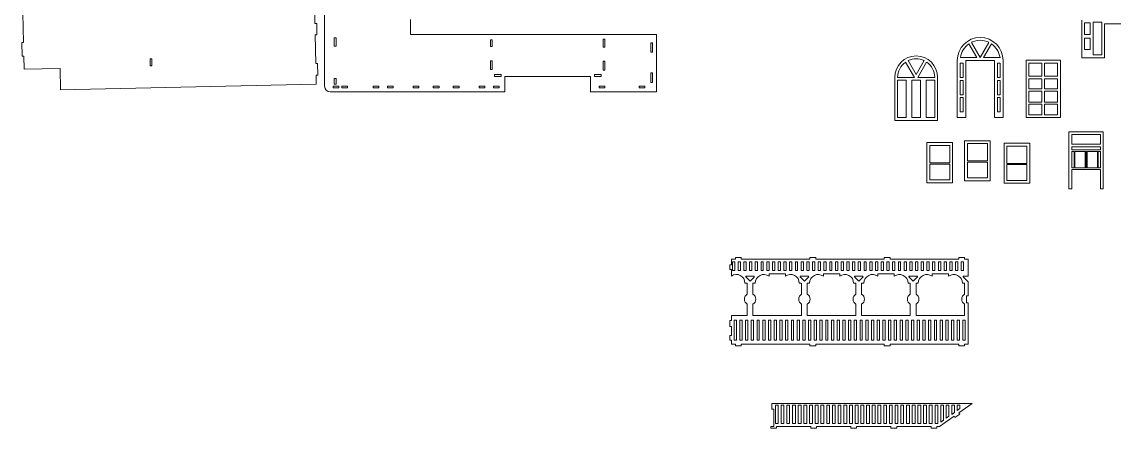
# Model space of a CAD drawing. Header units: millimetres. Extents: x -1822 to 2308, y -1461 to 1756.
# Drawn here: x -1820 to 89, y -1353 to -644 of the extents above; entities that cross this region are included whole.
import ezdxf

# ---------------------------------------------------------------- set-up
doc = ezdxf.new("R2010")
doc.units = ezdxf.units.MM

msp = doc.modelspace()

# ---------------------------------------------------------------- linework, layer by layer
at = {"color": 7, "linetype": 'Continuous', "lineweight": 15}
for p, q in [((-1291, -755.9), (-1291, -349.9)), ((-1307.8, -646.6), (-1310.3, -526.6)), ((-1818.9, -599.5), (-1817.2, -679.5)), ((-1307.8, -646.6), (-1304.8, -646.5)), ((-1304.8, -646.5), (-1304.4, -666.5)), ((-1141, -665.9), (-1141, -639.5)), ((32.5, -640.7), (32.5, -706.6)), ((47.5, -645.7), (37.5, -645.7)), ((37.5, -645.7), (37.5, -665.7)), ((47.5, -665.7), (47.5, -645.7)), ((52.5, -644.5), (67.5, -644.5)), ((52.5, -701.2), (52.5, -644.5)), ((67.5, -644.5), (67.5, -701.2)), ((72.5, -646.9), (112.5, -646.9)), ((72.5, -706.6), (72.5, -646.9)), ((-1304.4, -666.5), (-1307.4, -666.6)), ((-1306.3, -716.6), (-1307.4, -666.6)), ((-711, -665.9), (-1141, -665.9)), ((-711, -765.9), (-711, -665.9)), ((37.5, -665.7), (47.5, -665.7)), ((-1819.7, -703.9), (-1820.2, -679.5)), ((-1820.2, -679.5), (-1817.2, -679.5)), ((-1271, -671.6), (-1274, -671.6)), ((-1274, -671.6), (-1274, -686.4)), ((-1274, -686.4), (-1271, -686.4)), ((-1271, -686.4), (-1271, -671.6)), ((-998, -675.3), (-1001, -675.3)), ((-1001, -675.3), (-1001, -686.7)), ((-1001, -686.7), (-998, -686.7)), ((-998, -686.7), (-998, -675.3)), ((-804, -674.2), (-804, -688.1)), ((-801, -674.2), (-804, -674.2)), ((-801, -688.1), (-801, -674.2)), ((-718, -680.2), (-721, -680.6)), ((-721, -680.6), (-721, -696.7)), ((-718, -696.7), (-718, -680.2)), ((-150.7, -705.9), (-164.6, -682)), ((-160.2, -679.5), (-145, -705.9)), ((-145, -705.9), (-129.7, -679.5)), ((-125.3, -682), (-139.2, -705.9)), ((37.5, -671.9), (37.5, -691.9)), ((47.5, -671.9), (37.5, -671.9)), ((47.5, -691.9), (47.5, -671.9)), ((-1816.7, -703.8), (-1819.7, -703.9)), ((-1816.7, -703.8), (-1816.2, -726.5)), ((-804, -688.1), (-801, -688.1)), ((-721, -696.7), (-718, -696.7)), ((-179.6, -705.9), (-150.7, -705.9)), ((-139.2, -705.9), (-110.3, -705.9)), ((37.5, -691.9), (47.5, -691.9)), ((67.5, -701.2), (52.5, -701.2)), ((-1816.2, -726.5), (-1753.2, -725.2)), ((-1753.2, -725.2), (-1752.4, -762.1)), ((-1592.9, -708.2), (-1595.9, -708.3)), ((-1595.7, -720.3), (-1595.9, -708.3)), ((-1592.7, -720.2), (-1595.7, -720.3)), ((-1592.7, -720.2), (-1592.9, -708.2)), ((-1306.3, -716.6), (-1303.3, -716.5)), ((-1303.3, -716.5), (-1302.9, -736.5)), ((-998, -711.7), (-1001, -711.7)), ((-1001, -711.7), (-1001, -726.9)), ((-998, -726.9), (-998, -711.7)), ((-804, -712.3), (-804, -728.2)), ((-801, -712.3), (-804, -712.3)), ((-801, -728.2), (-801, -712.3)), ((-259.8, -740.7), (-275.3, -713.9)), ((-271, -711.4), (-256.9, -735.7)), ((-256.9, -735.7), (-242.9, -711.4)), ((-238.6, -713.9), (-254, -740.7)), ((-185, -710.9), (-185, -810.9)), ((-175, -715.9), (-180, -715.9)), ((-180, -715.9), (-180, -740.9)), ((-175, -740.9), (-175, -715.9)), ((-170, -710.9), (-120, -710.9)), ((-170, -810.9), (-170, -710.9)), ((-120, -710.9), (-120, -810.9)), ((-110, -715.9), (-115, -715.9)), ((-115, -715.9), (-115, -740.9)), ((-110, -740.9), (-110, -715.9)), ((-105, -810.9), (-105, -710.9)), ((-4.9, -710.8), (-64.9, -710.8)), ((-64.9, -710.8), (-64.9, -810.8)), ((-37.4, -715.8), (-59.9, -715.8)), ((-59.9, -715.8), (-59.9, -738.3)), ((-37.4, -738.3), (-37.4, -715.8)), ((-9.9, -715.8), (-32.4, -715.8)), ((-32.4, -715.8), (-32.4, -738.3)), ((-9.9, -738.3), (-9.9, -715.8)), ((-4.9, -810.8), (-4.9, -710.8)), ((32.5, -706.6), (72.5, -706.6)), ((-1302.9, -736.5), (-1305.9, -736.6)), ((-1305.5, -752.6), (-1305.9, -736.6)), ((-1271, -742.4), (-1274, -742.4)), ((-1274, -742.4), (-1274, -752.4)), ((-1271, -752.4), (-1271, -742.4)), ((-1001, -726.9), (-998, -726.9)), ((-982.6, -735.9), (-994.2, -735.9)), ((-994.2, -735.9), (-994.2, -738.9)), ((-994.2, -738.9), (-982.6, -738.9)), ((-982.6, -738.9), (-982.6, -735.9)), ((-826, -738.9), (-976, -738.9)), ((-976, -738.9), (-976, -765.9)), ((-826, -765.9), (-826, -738.9)), ((-819.3, -735.9), (-819.3, -738.9)), ((-807.7, -735.9), (-819.3, -735.9)), ((-819.3, -738.9), (-807.7, -738.9)), ((-807.7, -738.9), (-807.7, -735.9)), ((-804, -728.2), (-801, -728.2)), ((-718, -732.7), (-721, -732.7)), ((-721, -732.7), (-721, -749.3)), ((-718, -749.3), (-718, -732.7)), ((-294.4, -740.7), (-294.4, -815.7)), ((-289.4, -740.7), (-259.8, -740.7)), ((-254, -740.7), (-224.4, -740.7)), ((-219.4, -815.7), (-219.4, -740.7)), ((-180, -740.9), (-175, -740.9)), ((-115, -740.9), (-110, -740.9)), ((-59.9, -738.3), (-37.4, -738.3)), ((-59.9, -743.3), (-59.9, -760.6)), ((-37.4, -743.3), (-59.9, -743.3)), ((-37.4, -743.3), (-37.4, -760.6)), ((-32.4, -738.3), (-9.9, -738.3)), ((-9.9, -743.3), (-32.4, -743.3)), ((-32.4, -760.6), (-32.4, -743.3)), ((-9.9, -760.6), (-9.9, -743.3)), ((-1305.5, -752.6), (-1752.4, -762.1)), ((-1276, -755.9), (-1266, -755.9)), ((-1276, -758.9), (-1276, -755.9)), ((-1266, -758.9), (-1276, -758.9)), ((-1274, -752.4), (-1271, -752.4)), ((-1266, -755.9), (-1266, -758.9)), ((-1251, -755.9), (-1261, -755.9)), ((-1261, -755.9), (-1261, -758.9)), ((-1261, -758.9), (-1251, -758.9)), ((-1251, -758.9), (-1251, -755.9)), ((-1206, -755.9), (-1196, -755.9)), ((-1206, -758.9), (-1206, -755.9)), ((-1196, -758.9), (-1206, -758.9)), ((-1196, -755.9), (-1196, -758.9)), ((-1171, -755.9), (-1181, -755.9)), ((-1181, -755.9), (-1181, -758.9)), ((-1181, -758.9), (-1171, -758.9)), ((-1171, -758.9), (-1171, -755.9)), ((-1136, -755.9), (-1126, -755.9)), ((-1136, -758.9), (-1136, -755.9)), ((-1126, -758.9), (-1136, -758.9)), ((-1126, -755.9), (-1126, -758.9)), ((-1091, -755.9), (-1101, -755.9)), ((-1101, -755.9), (-1101, -758.9)), ((-1101, -758.9), (-1091, -758.9)), ((-1091, -758.9), (-1091, -755.9)), ((-1066, -755.9), (-1056, -755.9)), ((-1066, -758.9), (-1066, -755.9)), ((-1056, -758.9), (-1066, -758.9)), ((-1056, -755.9), (-1056, -758.9)), ((-1011, -755.9), (-1021, -755.9)), ((-1021, -755.9), (-1021, -758.9)), ((-1021, -758.9), (-1011, -758.9)), ((-1011, -758.9), (-1011, -755.9)), ((-996, -758.9), (-996, -755.9)), ((-996, -755.9), (-986, -755.9)), ((-986, -758.9), (-996, -758.9)), ((-986, -755.9), (-986, -758.9)), ((-801, -755.9), (-811, -755.9)), ((-811, -755.9), (-811, -758.9)), ((-811, -758.9), (-801, -758.9)), ((-801, -758.9), (-801, -755.9)), ((-731, -755.9), (-741, -755.9)), ((-741, -755.9), (-741, -758.9)), ((-741, -758.9), (-731, -758.9)), ((-731, -758.9), (-731, -755.9)), ((-721, -749.3), (-718, -749.3)), ((-274.4, -745.7), (-289.4, -745.7)), ((-289.4, -745.7), (-289.4, -810.7)), ((-274.4, -810.7), (-274.4, -745.7)), ((-249.4, -745.7), (-264.4, -745.7)), ((-264.4, -745.7), (-264.4, -810.7)), ((-249.4, -810.7), (-249.4, -745.7)), ((-224.4, -745.7), (-239.4, -745.7)), ((-239.4, -745.7), (-239.4, -810.7)), ((-224.4, -810.7), (-224.4, -745.7)), ((-175, -745.9), (-180, -745.9)), ((-180, -745.9), (-180, -770.9)), ((-175, -770.9), (-175, -745.9)), ((-110, -745.9), (-115, -745.9)), ((-115, -745.9), (-115, -770.9)), ((-110, -770.9), (-110, -745.9)), ((-37.4, -760.6), (-59.9, -760.6)), ((-9.9, -760.6), (-32.4, -760.6)), ((-976, -765.9), (-1281, -765.9)), ((-711, -765.9), (-826, -765.9)), ((-180, -770.9), (-175, -770.9)), ((-175, -775.9), (-180, -775.9)), ((-180, -775.9), (-180, -800.9)), ((-175, -800.9), (-175, -775.9)), ((-115, -770.9), (-110, -770.9)), ((-110, -775.9), (-115, -775.9)), ((-115, -775.9), (-115, -800.9)), ((-110, -800.9), (-110, -775.9)), ((-59.9, -764.8), (-37.4, -764.8)), ((-59.9, -764.8), (-59.9, -783.8)), ((-37.4, -764.8), (-37.4, -783.8)), ((-32.4, -764.8), (-9.9, -764.8)), ((-32.4, -783.8), (-32.4, -764.8)), ((-9.9, -783.8), (-9.9, -764.8)), ((-180, -800.9), (-175, -800.9)), ((-115, -800.9), (-110, -800.9)), ((-37.4, -783.8), (-59.9, -783.8)), ((-59.9, -787.7), (-37.4, -787.7)), ((-59.9, -787.7), (-59.9, -805.8)), ((-37.4, -787.7), (-37.4, -805.8)), ((-9.9, -783.8), (-32.4, -783.8)), ((-32.4, -787.7), (-9.9, -787.7)), ((-32.4, -805.8), (-32.4, -787.7)), ((-9.9, -805.8), (-9.9, -787.7)), ((-294.4, -815.7), (-219.4, -815.7)), ((-289.4, -810.7), (-274.4, -810.7)), ((-264.4, -810.7), (-249.4, -810.7)), ((-239.4, -810.7), (-224.4, -810.7)), ((-185, -810.9), (-170, -810.9)), ((-120, -810.9), (-105, -810.9)), ((-64.9, -810.8), (-4.9, -810.8)), ((-59.9, -805.8), (-37.4, -805.8)), ((-32.4, -805.8), (-9.9, -805.8)), ((70.1, -835.5), (10.1, -835.5)), ((10.1, -835.5), (10.1, -935.5)), ((70.1, -935.5), (70.1, -835.5)), ((-238.3, -854.5), (-238.3, -924.5)), ((-193.3, -854.5), (-238.3, -854.5)), ((-193.3, -924.5), (-193.3, -854.5)), ((-172.4, -851.2), (-172.4, -921.2)), ((-127.4, -851.2), (-172.4, -851.2)), ((-132.4, -856.2), (-167.4, -856.2)), ((-167.4, -856.2), (-167.4, -886.5)), ((-132.4, -886.5), (-132.4, -856.2)), ((-127.4, -921.2), (-127.4, -851.2)), ((-103.3, -855.6), (-103.3, -925.6)), ((-58.3, -855.6), (-103.3, -855.6)), ((-58.3, -925.6), (-58.3, -855.6)), ((65.1, -840.5), (15.1, -840.5)), ((15.1, -840.5), (15.1, -857.2)), ((15.1, -857.2), (65.1, -857.2)), ((65.1, -857.2), (65.1, -840.5)), ((-198.3, -859.5), (-233.3, -859.5)), ((-233.3, -859.5), (-233.3, -889.9)), ((-198.3, -889.9), (-198.3, -859.5)), ((-63.3, -860.6), (-98.3, -860.6)), ((-98.3, -860.6), (-98.3, -891)), ((-63.3, -891), (-63.3, -860.6)), ((15.1, -862.2), (65.1, -862.2)), ((15.1, -867.3), (15.1, -862.2)), ((65.1, -867.3), (15.1, -867.3)), ((15.1, -869.8), (19.1, -869.8)), ((15.1, -898.7), (15.1, -869.8)), ((19.1, -869.8), (19.1, -898.7)), ((38.2, -869.8), (20.2, -869.8)), ((20.2, -869.8), (20.2, -898.7)), ((38.2, -898.7), (38.2, -869.8)), ((39.1, -869.8), (41.1, -869.8)), ((39.1, -898.7), (39.1, -869.8)), ((41.1, -869.8), (41.1, -898.7)), ((42.1, -869.8), (60.1, -869.8)), ((42.1, -869.8), (42.1, -898.7)), ((60.1, -898.7), (60.1, -869.8)), ((61.1, -869.8), (65.1, -869.8)), ((61.1, -898.7), (61.1, -869.8)), ((65.1, -862.2), (65.1, -867.3)), ((65.1, -869.8), (65.1, -898.7)), ((-233.3, -889.9), (-198.3, -889.9)), ((-198.3, -891.9), (-233.3, -891.9)), ((-233.3, -891.9), (-233.3, -919.5)), ((-198.3, -919.5), (-198.3, -891.9)), ((-167.4, -886.5), (-132.4, -886.5)), ((-132.4, -888.5), (-167.4, -888.5)), ((-167.4, -888.5), (-167.4, -916.2)), ((-132.4, -916.2), (-132.4, -888.5)), ((-98.3, -891), (-63.3, -891)), ((-63.3, -893), (-98.3, -893)), ((-98.3, -893), (-98.3, -920.6)), ((-63.3, -920.6), (-63.3, -893)), ((-167.4, -916.2), (-132.4, -916.2)), ((19.1, -898.7), (15.1, -898.7)), ((15.1, -901.2), (65.1, -901.2)), ((15.1, -935.5), (15.1, -901.2)), ((20.2, -898.7), (38.2, -898.7)), ((41.1, -898.7), (39.1, -898.7)), ((42.1, -898.7), (60.1, -898.7)), ((65.1, -898.7), (61.1, -898.7)), ((65.1, -901.2), (65.1, -935.5)), ((-238.3, -924.5), (-193.3, -924.5)), ((-233.3, -919.5), (-198.3, -919.5)), ((-172.4, -921.2), (-127.4, -921.2)), ((-103.3, -925.6), (-58.3, -925.6)), ((-98.3, -920.6), (-63.3, -920.6)), ((10.1, -935.5), (15.1, -935.5)), ((65.1, -935.5), (70.1, -935.5)), ((-582.9, -1076.2), (-582.9, -1067.7)), ((-579.9, -1067.7), (-582.9, -1067.7)), ((-579.9, -1067.7), (-579.9, -1057.9)), ((-572.6, -1057.9), (-579.9, -1057.9)), ((-578.1, -1062.9), (-574.1, -1062.9)), ((-578.1, -1077.9), (-578.1, -1062.9)), ((-574.1, -1062.9), (-574.1, -1077.9)), ((-572.6, -1057.9), (-572.6, -1054.9)), ((-572.6, -1054.9), (-562.6, -1054.9)), ((-568.1, -1062.9), (-564.1, -1062.9)), ((-568.1, -1077.9), (-568.1, -1062.9)), ((-564.1, -1062.9), (-564.1, -1077.9)), ((-562.6, -1057.9), (-562.6, -1054.9)), ((-442.6, -1057.9), (-562.6, -1057.9)), ((-558.1, -1062.9), (-554.1, -1062.9)), ((-558.1, -1077.9), (-558.1, -1062.9)), ((-554.1, -1062.9), (-554.1, -1077.9)), ((-548.1, -1062.9), (-544.1, -1062.9)), ((-548.1, -1077.9), (-548.1, -1062.9)), ((-544.1, -1062.9), (-544.1, -1077.9)), ((-538.1, -1062.9), (-534.1, -1062.9)), ((-538.1, -1077.9), (-538.1, -1062.9)), ((-534.1, -1062.9), (-534.1, -1077.9)), ((-528.1, -1062.9), (-524.1, -1062.9)), ((-528.1, -1077.9), (-528.1, -1062.9)), ((-524.1, -1062.9), (-524.1, -1077.9)), ((-518.1, -1062.9), (-514.1, -1062.9)), ((-518.1, -1077.9), (-518.1, -1062.9)), ((-514.1, -1062.9), (-514.1, -1077.9)), ((-508.1, -1062.9), (-504.1, -1062.9)), ((-508.1, -1077.9), (-508.1, -1062.9)), ((-504.1, -1062.9), (-504.1, -1077.9)), ((-498.1, -1062.9), (-494.1, -1062.9)), ((-498.1, -1077.9), (-498.1, -1062.9)), ((-494.1, -1062.9), (-494.1, -1077.9)), ((-488.1, -1062.9), (-484.1, -1062.9)), ((-488.1, -1077.9), (-488.1, -1062.9)), ((-484.1, -1062.9), (-484.1, -1077.9)), ((-478.1, -1062.9), (-474.1, -1062.9)), ((-478.1, -1077.9), (-478.1, -1062.9)), ((-474.1, -1062.9), (-474.1, -1077.9)), ((-468.1, -1062.9), (-464.1, -1062.9)), ((-468.1, -1077.9), (-468.1, -1062.9)), ((-464.1, -1062.9), (-464.1, -1077.9)), ((-458.1, -1062.9), (-454.1, -1062.9)), ((-458.1, -1077.9), (-458.1, -1062.9)), ((-454.1, -1062.9), (-454.1, -1077.9)), ((-448.1, -1062.9), (-444.1, -1062.9)), ((-448.1, -1077.9), (-448.1, -1062.9)), ((-444.1, -1062.9), (-444.1, -1077.9)), ((-442.6, -1057.9), (-442.6, -1054.9)), ((-442.6, -1054.9), (-432.6, -1054.9)), ((-438.1, -1062.9), (-434.1, -1062.9)), ((-438.1, -1077.9), (-438.1, -1062.9)), ((-434.1, -1062.9), (-434.1, -1077.9)), ((-432.6, -1057.9), (-432.6, -1054.9)), ((-312.6, -1057.9), (-432.6, -1057.9)), ((-428.1, -1062.9), (-424.1, -1062.9)), ((-428.1, -1077.9), (-428.1, -1062.9)), ((-424.1, -1062.9), (-424.1, -1077.9)), ((-418.1, -1062.9), (-414.1, -1062.9)), ((-418.1, -1077.9), (-418.1, -1062.9)), ((-414.1, -1062.9), (-414.1, -1077.9)), ((-408.1, -1062.9), (-404.1, -1062.9)), ((-408.1, -1077.9), (-408.1, -1062.9)), ((-404.1, -1062.9), (-404.1, -1077.9)), ((-398.1, -1062.9), (-394.1, -1062.9)), ((-398.1, -1077.9), (-398.1, -1062.9)), ((-394.1, -1062.9), (-394.1, -1077.9)), ((-388.1, -1062.9), (-384.1, -1062.9)), ((-388.1, -1077.9), (-388.1, -1062.9)), ((-384.1, -1062.9), (-384.1, -1077.9)), ((-378.1, -1062.9), (-374.1, -1062.9)), ((-378.1, -1077.9), (-378.1, -1062.9)), ((-374.1, -1062.9), (-374.1, -1077.9)), ((-368.1, -1062.9), (-364.1, -1062.9)), ((-368.1, -1077.9), (-368.1, -1062.9)), ((-364.1, -1062.9), (-364.1, -1077.9)), ((-358.1, -1062.9), (-354.1, -1062.9)), ((-358.1, -1077.9), (-358.1, -1062.9)), ((-354.1, -1062.9), (-354.1, -1077.9)), ((-348.1, -1062.9), (-344.1, -1062.9)), ((-348.1, -1077.9), (-348.1, -1062.9)), ((-344.1, -1062.9), (-344.1, -1077.9)), ((-338.1, -1062.9), (-334.1, -1062.9)), ((-338.1, -1077.9), (-338.1, -1062.9)), ((-334.1, -1062.9), (-334.1, -1077.9)), ((-328.1, -1062.9), (-324.1, -1062.9)), ((-328.1, -1077.9), (-328.1, -1062.9)), ((-324.1, -1062.9), (-324.1, -1077.9)), ((-318.1, -1062.9), (-314.1, -1062.9)), ((-318.1, -1077.9), (-318.1, -1062.9)), ((-314.1, -1062.9), (-314.1, -1077.9)), ((-312.6, -1057.9), (-312.6, -1054.9)), ((-312.6, -1054.9), (-302.6, -1054.9)), ((-308.1, -1062.9), (-304.1, -1062.9)), ((-308.1, -1077.9), (-308.1, -1062.9)), ((-304.1, -1062.9), (-304.1, -1077.9)), ((-302.6, -1057.9), (-302.6, -1054.9)), ((-182.6, -1057.9), (-302.6, -1057.9)), ((-298.1, -1062.9), (-294.1, -1062.9)), ((-298.1, -1077.9), (-298.1, -1062.9)), ((-294.1, -1062.9), (-294.1, -1077.9)), ((-288.1, -1062.9), (-284.1, -1062.9)), ((-288.1, -1077.9), (-288.1, -1062.9)), ((-284.1, -1062.9), (-284.1, -1077.9)), ((-278.1, -1062.9), (-274.1, -1062.9)), ((-278.1, -1077.9), (-278.1, -1062.9)), ((-274.1, -1062.9), (-274.1, -1077.9)), ((-268.1, -1062.9), (-264.1, -1062.9)), ((-268.1, -1077.9), (-268.1, -1062.9)), ((-264.1, -1062.9), (-264.1, -1077.9)), ((-258.1, -1062.9), (-254.1, -1062.9)), ((-258.1, -1077.9), (-258.1, -1062.9)), ((-254.1, -1062.9), (-254.1, -1077.9)), ((-248.1, -1062.9), (-244.1, -1062.9)), ((-248.1, -1077.9), (-248.1, -1062.9)), ((-244.1, -1062.9), (-244.1, -1077.9)), ((-238.1, -1062.9), (-234.1, -1062.9)), ((-238.1, -1077.9), (-238.1, -1062.9)), ((-234.1, -1062.9), (-234.1, -1077.9)), ((-228.1, -1062.9), (-224.1, -1062.9)), ((-228.1, -1077.9), (-228.1, -1062.9)), ((-224.1, -1062.9), (-224.1, -1077.9)), ((-218.1, -1062.9), (-214.1, -1062.9)), ((-218.1, -1077.9), (-218.1, -1062.9)), ((-214.1, -1062.9), (-214.1, -1077.9)), ((-208.1, -1062.9), (-204.1, -1062.9)), ((-208.1, -1077.9), (-208.1, -1062.9)), ((-204.1, -1062.9), (-204.1, -1077.9)), ((-198.1, -1062.9), (-194.1, -1062.9)), ((-198.1, -1077.9), (-198.1, -1062.9)), ((-194.1, -1062.9), (-194.1, -1077.9)), ((-188.1, -1062.9), (-184.1, -1062.9)), ((-188.1, -1077.9), (-188.1, -1062.9)), ((-184.1, -1062.9), (-184.1, -1077.9)), ((-182.6, -1057.9), (-182.6, -1054.9)), ((-182.6, -1054.9), (-172.6, -1054.9)), ((-178.1, -1062.9), (-174.1, -1062.9)), ((-178.1, -1077.9), (-178.1, -1062.9)), ((-174.1, -1062.9), (-174.1, -1077.9)), ((-172.6, -1057.9), (-172.6, -1054.9)), ((-166.1, -1057.9), (-172.6, -1057.9)), ((-166.1, -1087.8), (-166.1, -1057.9)), ((-579.9, -1076.2), (-582.9, -1076.2)), ((-579.9, -1087.5), (-579.9, -1076.2)), ((-574.1, -1077.9), (-578.1, -1077.9)), ((-564.1, -1077.9), (-568.1, -1077.9)), ((-554.1, -1077.9), (-558.1, -1077.9)), ((-540.8, -1087.8), (-553.6, -1087.8)), ((-544.1, -1077.9), (-548.1, -1077.9)), ((-534.1, -1077.9), (-538.1, -1077.9)), ((-524.1, -1077.9), (-528.1, -1077.9)), ((-514.1, -1077.9), (-518.1, -1077.9)), ((-514.1, -1083.8), (-485.2, -1083.8)), ((-514.1, -1087.8), (-514.1, -1083.8)), ((-504.1, -1077.9), (-508.1, -1077.9)), ((-494.1, -1077.9), (-498.1, -1077.9)), ((-484.1, -1077.9), (-488.1, -1077.9)), ((-485.2, -1087.8), (-485.2, -1083.8)), ((-474.1, -1077.9), (-478.1, -1077.9)), ((-464.1, -1077.9), (-468.1, -1077.9)), ((-445.8, -1087.8), (-458.6, -1087.8)), ((-454.1, -1077.9), (-458.1, -1077.9)), ((-444.1, -1077.9), (-448.1, -1077.9)), ((-434.1, -1077.9), (-438.1, -1077.9)), ((-424.1, -1077.9), (-428.1, -1077.9)), ((-419.1, -1083.8), (-390.2, -1083.8)), ((-419.1, -1087.8), (-419.1, -1083.8)), ((-414.1, -1077.9), (-418.1, -1077.9)), ((-404.1, -1077.9), (-408.1, -1077.9)), ((-394.1, -1077.9), (-398.1, -1077.9)), ((-390.2, -1087.8), (-390.2, -1083.8)), ((-384.1, -1077.9), (-388.1, -1077.9)), ((-374.1, -1077.9), (-378.1, -1077.9)), ((-364.1, -1077.9), (-368.1, -1077.9)), ((-350.8, -1087.8), (-363.6, -1087.8)), ((-354.1, -1077.9), (-358.1, -1077.9)), ((-344.1, -1077.9), (-348.1, -1077.9)), ((-334.1, -1077.9), (-338.1, -1077.9)), ((-324.1, -1077.9), (-328.1, -1077.9)), ((-324.1, -1083.8), (-295.2, -1083.8)), ((-324.1, -1087.8), (-324.1, -1083.8)), ((-314.1, -1077.9), (-318.1, -1077.9)), ((-304.1, -1077.9), (-308.1, -1077.9)), ((-294.1, -1077.9), (-298.1, -1077.9)), ((-295.2, -1087.8), (-295.2, -1083.8)), ((-284.1, -1077.9), (-288.1, -1077.9)), ((-274.1, -1077.9), (-278.1, -1077.9)), ((-255.8, -1087.8), (-268.6, -1087.8)), ((-264.1, -1077.9), (-268.1, -1077.9)), ((-254.1, -1077.9), (-258.1, -1077.9)), ((-244.1, -1077.9), (-248.1, -1077.9)), ((-234.1, -1077.9), (-238.1, -1077.9)), ((-229.1, -1083.8), (-200.2, -1083.8)), ((-229.1, -1087.8), (-229.1, -1083.8)), ((-224.1, -1077.9), (-228.1, -1077.9)), ((-214.1, -1077.9), (-218.1, -1077.9)), ((-204.1, -1077.9), (-208.1, -1077.9)), ((-200.2, -1083.8), (-200.2, -1087.8)), ((-194.1, -1077.9), (-198.1, -1077.9)), ((-184.1, -1077.9), (-188.1, -1077.9)), ((-174.1, -1077.9), (-178.1, -1077.9)), ((-173.6, -1087.8), (-166.1, -1087.8)), ((-552.2, -1099.8), (-556.2, -1099.8)), ((-554.3, -1089.5), (-547.9, -1095.9)), ((-552.2, -1119.2), (-552.2, -1099.8)), ((-546.5, -1095.9), (-540.1, -1089.5)), ((-538.2, -1099.8), (-542.2, -1099.8)), ((-542.2, -1099.8), (-542.2, -1119.2)), ((-457.2, -1099.8), (-461.2, -1099.8)), ((-459.3, -1089.5), (-452.9, -1095.9)), ((-457.2, -1119.2), (-457.2, -1099.8)), ((-451.5, -1095.9), (-445.1, -1089.5)), ((-443.2, -1099.8), (-447.2, -1099.8)), ((-447.2, -1099.8), (-447.2, -1119.2)), ((-362.2, -1099.8), (-366.2, -1099.8)), ((-364.3, -1089.5), (-357.9, -1095.9)), ((-362.2, -1119.2), (-362.2, -1099.8)), ((-356.5, -1095.9), (-350.1, -1089.5)), ((-348.2, -1099.8), (-352.2, -1099.8)), ((-352.2, -1099.8), (-352.2, -1119.2)), ((-267.2, -1099.8), (-271.2, -1099.8)), ((-269.3, -1089.5), (-262.9, -1095.9)), ((-267.2, -1119.2), (-267.2, -1099.8)), ((-261.5, -1095.9), (-255.1, -1089.5)), ((-253.2, -1099.8), (-257.2, -1099.8)), ((-257.2, -1099.8), (-257.2, -1119.2)), ((-172.2, -1099.8), (-176.2, -1099.8)), ((-166.1, -1097.6), (-174.3, -1089.5)), ((-172.2, -1119.2), (-172.2, -1099.8)), ((-166.1, -1122), (-166.1, -1097.6)), ((-169.1, -1122), (-169.1, -1134.5)), ((-166.1, -1122), (-169.1, -1122)), ((-552.2, -1156.6), (-552.2, -1136.5)), ((-542.2, -1136.5), (-542.2, -1156.6)), ((-457.2, -1156.6), (-457.2, -1136.5)), ((-447.2, -1136.5), (-447.2, -1156.6)), ((-362.2, -1156.6), (-362.2, -1136.5)), ((-352.2, -1136.5), (-352.2, -1156.6)), ((-267.2, -1156.6), (-267.2, -1136.5)), ((-257.2, -1136.5), (-257.2, -1156.6)), ((-172.2, -1156.6), (-172.2, -1136.5)), ((-169.1, -1134.5), (-166.1, -1134.5)), ((-166.1, -1206.4), (-166.1, -1134.5)), ((-579.9, -1165.2), (-579.9, -1156.6)), ((-552.2, -1156.6), (-579.9, -1156.6)), ((-571.1, -1164.6), (-575.1, -1164.6)), ((-575.1, -1164.6), (-575.1, -1199.6)), ((-571.1, -1199.6), (-571.1, -1164.6)), ((-561.1, -1164.6), (-565.1, -1164.6)), ((-565.1, -1164.6), (-565.1, -1199.6)), ((-561.1, -1199.6), (-561.1, -1164.6)), ((-551.1, -1164.6), (-555.1, -1164.6)), ((-555.1, -1164.6), (-555.1, -1199.6)), ((-551.1, -1199.6), (-551.1, -1164.6)), ((-541.1, -1164.6), (-545.1, -1164.6)), ((-545.1, -1164.6), (-545.1, -1199.6)), ((-457.2, -1156.6), (-542.2, -1156.6)), ((-541.1, -1199.6), (-541.1, -1164.6)), ((-531.1, -1164.6), (-535.1, -1164.6)), ((-535.1, -1164.6), (-535.1, -1199.6)), ((-531.1, -1199.6), (-531.1, -1164.6)), ((-521.1, -1164.6), (-525.1, -1164.6)), ((-525.1, -1164.6), (-525.1, -1199.6)), ((-521.1, -1199.6), (-521.1, -1164.6)), ((-511.1, -1164.6), (-515.1, -1164.6)), ((-515.1, -1164.6), (-515.1, -1199.6)), ((-511.1, -1199.6), (-511.1, -1164.6)), ((-501.1, -1164.6), (-505.1, -1164.6)), ((-505.1, -1164.6), (-505.1, -1199.6)), ((-501.1, -1199.6), (-501.1, -1164.6)), ((-491.1, -1164.6), (-495.1, -1164.6)), ((-495.1, -1164.6), (-495.1, -1199.6)), ((-491.1, -1199.6), (-491.1, -1164.6)), ((-481.1, -1164.6), (-485.1, -1164.6)), ((-485.1, -1164.6), (-485.1, -1199.6)), ((-481.1, -1199.6), (-481.1, -1164.6)), ((-471.1, -1164.6), (-475.1, -1164.6)), ((-475.1, -1164.6), (-475.1, -1199.6)), ((-471.1, -1199.6), (-471.1, -1164.6)), ((-461.1, -1164.6), (-465.1, -1164.6)), ((-465.1, -1164.6), (-465.1, -1199.6)), ((-461.1, -1199.6), (-461.1, -1164.6)), ((-451.1, -1164.6), (-455.1, -1164.6)), ((-455.1, -1164.6), (-455.1, -1199.6)), ((-451.1, -1199.6), (-451.1, -1164.6)), ((-362.2, -1156.6), (-447.2, -1156.6)), ((-441.1, -1164.6), (-445.1, -1164.6)), ((-445.1, -1164.6), (-445.1, -1199.6)), ((-441.1, -1199.6), (-441.1, -1164.6)), ((-431.1, -1164.6), (-435.1, -1164.6)), ((-435.1, -1164.6), (-435.1, -1199.6)), ((-431.1, -1199.6), (-431.1, -1164.6)), ((-421.1, -1164.6), (-425.1, -1164.6)), ((-425.1, -1164.6), (-425.1, -1199.6)), ((-421.1, -1199.6), (-421.1, -1164.6)), ((-411.1, -1164.6), (-415.1, -1164.6)), ((-415.1, -1164.6), (-415.1, -1199.6)), ((-411.1, -1199.6), (-411.1, -1164.6)), ((-401.1, -1164.6), (-405.1, -1164.6)), ((-405.1, -1164.6), (-405.1, -1199.6)), ((-401.1, -1199.6), (-401.1, -1164.6)), ((-391.1, -1164.6), (-395.1, -1164.6)), ((-395.1, -1164.6), (-395.1, -1199.6)), ((-391.1, -1199.6), (-391.1, -1164.6)), ((-381.1, -1164.6), (-385.1, -1164.6)), ((-385.1, -1164.6), (-385.1, -1199.6)), ((-381.1, -1199.6), (-381.1, -1164.6)), ((-371.1, -1164.6), (-375.1, -1164.6)), ((-375.1, -1164.6), (-375.1, -1199.6)), ((-371.1, -1199.6), (-371.1, -1164.6)), ((-361.1, -1164.6), (-365.1, -1164.6)), ((-365.1, -1164.6), (-365.1, -1199.6)), ((-361.1, -1199.6), (-361.1, -1164.6)), ((-351.1, -1164.6), (-355.1, -1164.6)), ((-355.1, -1164.6), (-355.1, -1199.6)), ((-267.2, -1156.6), (-352.2, -1156.6)), ((-351.1, -1199.6), (-351.1, -1164.6)), ((-341.1, -1164.6), (-345.1, -1164.6)), ((-345.1, -1164.6), (-345.1, -1199.6)), ((-341.1, -1199.6), (-341.1, -1164.6)), ((-331.1, -1164.6), (-335.1, -1164.6)), ((-335.1, -1164.6), (-335.1, -1199.6)), ((-331.1, -1199.6), (-331.1, -1164.6)), ((-321.1, -1164.6), (-325.1, -1164.6)), ((-325.1, -1164.6), (-325.1, -1199.6)), ((-321.1, -1199.6), (-321.1, -1164.6)), ((-311.1, -1164.6), (-315.1, -1164.6)), ((-315.1, -1164.6), (-315.1, -1199.6)), ((-311.1, -1199.6), (-311.1, -1164.6)), ((-301.1, -1164.6), (-305.1, -1164.6)), ((-305.1, -1164.6), (-305.1, -1199.6)), ((-301.1, -1199.6), (-301.1, -1164.6)), ((-291.1, -1164.6), (-295.1, -1164.6)), ((-295.1, -1164.6), (-295.1, -1199.6)), ((-291.1, -1199.6), (-291.1, -1164.6)), ((-281.1, -1164.6), (-285.1, -1164.6)), ((-285.1, -1164.6), (-285.1, -1199.6)), ((-281.1, -1199.6), (-281.1, -1164.6)), ((-271.1, -1164.6), (-275.1, -1164.6)), ((-275.1, -1164.6), (-275.1, -1199.6)), ((-271.1, -1199.6), (-271.1, -1164.6)), ((-261.1, -1164.6), (-265.1, -1164.6)), ((-265.1, -1164.6), (-265.1, -1199.6)), ((-261.1, -1199.6), (-261.1, -1164.6)), ((-172.2, -1156.6), (-257.2, -1156.6)), ((-251.1, -1164.6), (-255.1, -1164.6)), ((-255.1, -1164.6), (-255.1, -1199.6)), ((-251.1, -1199.6), (-251.1, -1164.6)), ((-241.1, -1164.6), (-245.1, -1164.6)), ((-245.1, -1164.6), (-245.1, -1199.6)), ((-241.1, -1199.6), (-241.1, -1164.6)), ((-231.1, -1164.6), (-235.1, -1164.6)), ((-235.1, -1164.6), (-235.1, -1199.6)), ((-231.1, -1199.6), (-231.1, -1164.6)), ((-221.1, -1164.6), (-225.1, -1164.6)), ((-225.1, -1164.6), (-225.1, -1199.6)), ((-221.1, -1199.6), (-221.1, -1164.6)), ((-211.1, -1164.6), (-215.1, -1164.6)), ((-215.1, -1164.6), (-215.1, -1199.6)), ((-211.1, -1199.6), (-211.1, -1164.6)), ((-201.1, -1164.6), (-205.1, -1164.6)), ((-205.1, -1164.6), (-205.1, -1199.6)), ((-201.1, -1199.6), (-201.1, -1164.6)), ((-191.1, -1164.6), (-195.1, -1164.6)), ((-195.1, -1164.6), (-195.1, -1199.6)), ((-191.1, -1199.6), (-191.1, -1164.6)), ((-181.1, -1164.6), (-185.1, -1164.6)), ((-185.1, -1164.6), (-185.1, -1199.6)), ((-181.1, -1199.6), (-181.1, -1164.6)), ((-171.1, -1164.6), (-175.1, -1164.6)), ((-175.1, -1164.6), (-175.1, -1199.6)), ((-171.1, -1199.6), (-171.1, -1164.6)), ((-582.9, -1175.4), (-582.9, -1165.2)), ((-579.9, -1165.2), (-582.9, -1165.2)), ((-579.9, -1175.4), (-582.9, -1175.4)), ((-579.9, -1191.3), (-579.9, -1175.4)), ((-582.9, -1199.2), (-582.9, -1191.3)), ((-579.9, -1191.3), (-582.9, -1191.3)), ((-579.9, -1199.2), (-582.9, -1199.2)), ((-579.9, -1206.4), (-579.9, -1199.2)), ((-575.1, -1199.6), (-571.1, -1199.6)), ((-565.1, -1199.6), (-561.1, -1199.6)), ((-555.1, -1199.6), (-551.1, -1199.6)), ((-545.1, -1199.6), (-541.1, -1199.6)), ((-535.1, -1199.6), (-531.1, -1199.6)), ((-525.1, -1199.6), (-521.1, -1199.6)), ((-515.1, -1199.6), (-511.1, -1199.6)), ((-505.1, -1199.6), (-501.1, -1199.6)), ((-495.1, -1199.6), (-491.1, -1199.6)), ((-485.1, -1199.6), (-481.1, -1199.6)), ((-475.1, -1199.6), (-471.1, -1199.6)), ((-465.1, -1199.6), (-461.1, -1199.6)), ((-455.1, -1199.6), (-451.1, -1199.6)), ((-445.1, -1199.6), (-441.1, -1199.6)), ((-435.1, -1199.6), (-431.1, -1199.6)), ((-425.1, -1199.6), (-421.1, -1199.6)), ((-415.1, -1199.6), (-411.1, -1199.6)), ((-405.1, -1199.6), (-401.1, -1199.6)), ((-395.1, -1199.6), (-391.1, -1199.6)), ((-385.1, -1199.6), (-381.1, -1199.6)), ((-375.1, -1199.6), (-371.1, -1199.6)), ((-365.1, -1199.6), (-361.1, -1199.6)), ((-355.1, -1199.6), (-351.1, -1199.6)), ((-345.1, -1199.6), (-341.1, -1199.6)), ((-335.1, -1199.6), (-331.1, -1199.6)), ((-325.1, -1199.6), (-321.1, -1199.6)), ((-315.1, -1199.6), (-311.1, -1199.6)), ((-305.1, -1199.6), (-301.1, -1199.6)), ((-295.1, -1199.6), (-291.1, -1199.6)), ((-285.1, -1199.6), (-281.1, -1199.6)), ((-275.1, -1199.6), (-271.1, -1199.6)), ((-265.1, -1199.6), (-261.1, -1199.6)), ((-255.1, -1199.6), (-251.1, -1199.6)), ((-245.1, -1199.6), (-241.1, -1199.6)), ((-235.1, -1199.6), (-231.1, -1199.6)), ((-225.1, -1199.6), (-221.1, -1199.6)), ((-215.1, -1199.6), (-211.1, -1199.6)), ((-205.1, -1199.6), (-201.1, -1199.6)), ((-195.1, -1199.6), (-191.1, -1199.6)), ((-185.1, -1199.6), (-181.1, -1199.6)), ((-175.1, -1199.6), (-171.1, -1199.6)), ((-572.6, -1206.4), (-579.9, -1206.4)), ((-572.6, -1209.4), (-572.6, -1206.4)), ((-572.6, -1209.4), (-562.6, -1209.4)), ((-442.6, -1206.4), (-562.6, -1206.4)), ((-562.6, -1209.4), (-562.6, -1206.4)), ((-442.6, -1209.4), (-442.6, -1206.4)), ((-442.6, -1209.4), (-432.6, -1209.4)), ((-312.6, -1206.4), (-432.6, -1206.4)), ((-432.6, -1209.4), (-432.6, -1206.4)), ((-312.6, -1209.4), (-312.6, -1206.4)), ((-312.6, -1209.4), (-302.6, -1209.4)), ((-182.6, -1206.4), (-302.6, -1206.4)), ((-302.6, -1209.4), (-302.6, -1206.4)), ((-182.6, -1209.4), (-182.6, -1206.4)), ((-182.6, -1209.4), (-172.6, -1209.4)), ((-166.1, -1206.4), (-172.6, -1206.4)), ((-172.6, -1209.4), (-172.6, -1206.4)), ((-509, -1320), (-509, -1310)), ((-159.1, -1310), (-509, -1310)), ((-503, -1313), (-503, -1345)), ((-503, -1313), (-498, -1313)), ((-498, -1313), (-498, -1345)), ((-493, -1313), (-488, -1313)), ((-493, -1313), (-493, -1345)), ((-488, -1313), (-488, -1345)), ((-483.1, -1313), (-478.1, -1313)), ((-483.1, -1313), (-483.1, -1345)), ((-478.1, -1313), (-478.1, -1345)), ((-473.1, -1313), (-468.1, -1313)), ((-473.1, -1313), (-473.1, -1345)), ((-468.1, -1313), (-468.1, -1345)), ((-463.1, -1313), (-458.1, -1313)), ((-463.1, -1313), (-463.1, -1345)), ((-458.1, -1313), (-458.1, -1345)), ((-453.2, -1313), (-448.2, -1313)), ((-453.2, -1313), (-453.2, -1345)), ((-448.2, -1313), (-448.2, -1345)), ((-443.2, -1313), (-438.2, -1313)), ((-443.2, -1313), (-443.2, -1345)), ((-438.2, -1313), (-438.2, -1345)), ((-433.3, -1313), (-428.3, -1313)), ((-433.3, -1313), (-433.3, -1345)), ((-428.3, -1313), (-428.3, -1345)), ((-423.3, -1313), (-418.3, -1313)), ((-423.3, -1313), (-423.3, -1345)), ((-418.3, -1313), (-418.3, -1345)), ((-413.3, -1313), (-408.3, -1313)), ((-413.3, -1313), (-413.3, -1345)), ((-408.3, -1313), (-408.3, -1345)), ((-403.4, -1313), (-398.4, -1313)), ((-403.4, -1313), (-403.4, -1345)), ((-398.4, -1313), (-398.4, -1345)), ((-393.4, -1313), (-388.4, -1313)), ((-393.4, -1313), (-393.4, -1345)), ((-388.4, -1313), (-388.4, -1345)), ((-383.4, -1313), (-378.4, -1313)), ((-383.4, -1313), (-383.4, -1345)), ((-378.4, -1313), (-378.4, -1345)), ((-373.5, -1313), (-368.5, -1313)), ((-373.5, -1313), (-373.5, -1345)), ((-368.5, -1313), (-368.5, -1345)), ((-363.5, -1313), (-358.5, -1313)), ((-363.5, -1313), (-363.5, -1345)), ((-358.5, -1313), (-358.5, -1345)), ((-353.6, -1313), (-348.6, -1313)), ((-353.6, -1313), (-353.6, -1345)), ((-348.6, -1313), (-348.6, -1345)), ((-343.6, -1313), (-338.6, -1313)), ((-343.6, -1313), (-343.6, -1345)), ((-338.6, -1313), (-338.6, -1345)), ((-333.6, -1313), (-328.6, -1313)), ((-333.6, -1313), (-333.6, -1345)), ((-328.6, -1313), (-328.6, -1345)), ((-323.7, -1313), (-318.7, -1313)), ((-323.7, -1313), (-323.7, -1345)), ((-318.7, -1313), (-318.7, -1345)), ((-313.7, -1313), (-308.7, -1313)), ((-313.7, -1313), (-313.7, -1345)), ((-308.7, -1313), (-308.7, -1345)), ((-303.7, -1313), (-298.7, -1313)), ((-303.7, -1313), (-303.7, -1345)), ((-298.7, -1313), (-298.7, -1345)), ((-293.8, -1313), (-288.8, -1313)), ((-293.8, -1313), (-293.8, -1345)), ((-288.8, -1313), (-288.8, -1345)), ((-283.8, -1313), (-278.8, -1313)), ((-283.8, -1313), (-283.8, -1345)), ((-278.8, -1313), (-278.8, -1345)), ((-273.8, -1313), (-268.8, -1313)), ((-273.8, -1313), (-273.8, -1345)), ((-268.8, -1313), (-268.8, -1345)), ((-263.9, -1313), (-258.9, -1313)), ((-263.9, -1313), (-263.9, -1345)), ((-258.9, -1313), (-258.9, -1345)), ((-253.9, -1313), (-248.9, -1313)), ((-253.9, -1313), (-253.9, -1345)), ((-248.9, -1313), (-248.9, -1345)), ((-244, -1313), (-239, -1313)), ((-244, -1313), (-244, -1345)), ((-239, -1313), (-239, -1345)), ((-234, -1313), (-229, -1313)), ((-234, -1313), (-234, -1345)), ((-229, -1313), (-229, -1345)), ((-224, -1313), (-219, -1313)), ((-224, -1313), (-224, -1345)), ((-219, -1313), (-219, -1345)), ((-214, -1342.4), (-214, -1313)), ((-209.2, -1313), (-214, -1313)), ((-209.2, -1313), (-209.2, -1339)), ((-204.4, -1313), (-204.4, -1335.7)), ((-204.4, -1313), (-199.6, -1313)), ((-199.6, -1313), (-199.6, -1332.3)), ((-190.1, -1313), (-194.8, -1313)), ((-194.8, -1313), (-194.8, -1329)), ((-190.1, -1313), (-190.1, -1325.6)), ((-185.3, -1313), (-185.3, -1322.3)), ((-185.3, -1313), (-180.5, -1313)), ((-159.1, -1310), (-182.5, -1326.4)), ((-180.5, -1313), (-180.5, -1318.9)), ((-509, -1320), (-506, -1320)), ((-506, -1320), (-506, -1350)), ((-190.8, -1332.3), (-216.2, -1350)), ((-204.4, -1335.7), (-199.6, -1332.3)), ((-190.1, -1325.6), (-194.8, -1329)), ((-190.8, -1332.3), (-189.1, -1334.7)), ((-189.1, -1334.7), (-180.8, -1328.9)), ((-185.3, -1322.3), (-180.5, -1318.9)), ((-180.8, -1328.9), (-182.5, -1326.4)), ((-511, -1353), (-511, -1350)), ((-506, -1350), (-511, -1350)), ((-501, -1353), (-511, -1353)), ((-503, -1345), (-498, -1345)), ((-501, -1350), (-441, -1350)), ((-501, -1353), (-501, -1350)), ((-493, -1345), (-488, -1345)), ((-483.1, -1345), (-478.1, -1345)), ((-473.1, -1345), (-468.1, -1345)), ((-463.1, -1345), (-458.1, -1345)), ((-453.2, -1345), (-448.2, -1345)), ((-443.2, -1345), (-438.2, -1345)), ((-441, -1353), (-441, -1350)), ((-431, -1353), (-441, -1353)), ((-433.3, -1345), (-428.3, -1345)), ((-431, -1350), (-371, -1350)), ((-431, -1353), (-431, -1350)), ((-423.3, -1345), (-418.3, -1345)), ((-413.3, -1345), (-408.3, -1345)), ((-403.4, -1345), (-398.4, -1345)), ((-393.4, -1345), (-388.4, -1345)), ((-383.4, -1345), (-378.4, -1345)), ((-373.5, -1345), (-368.5, -1345)), ((-371, -1353), (-371, -1350)), ((-361, -1353), (-371, -1353)), ((-363.5, -1345), (-358.5, -1345)), ((-361, -1350), (-301, -1350)), ((-361, -1353), (-361, -1350)), ((-353.6, -1345), (-348.6, -1345)), ((-343.6, -1345), (-338.6, -1345)), ((-333.6, -1345), (-328.6, -1345)), ((-323.7, -1345), (-318.7, -1345)), ((-313.7, -1345), (-308.7, -1345)), ((-303.7, -1345), (-298.7, -1345)), ((-301, -1353), (-301, -1350)), ((-291, -1353), (-301, -1353)), ((-293.8, -1345), (-288.8, -1345)), ((-291, -1350), (-231, -1350)), ((-291, -1353), (-291, -1350)), ((-283.8, -1345), (-278.8, -1345)), ((-273.8, -1345), (-268.8, -1345)), ((-263.9, -1345), (-258.9, -1345)), ((-253.9, -1345), (-248.9, -1345)), ((-244, -1345), (-239, -1345)), ((-234, -1345), (-229, -1345)), ((-231, -1353), (-231, -1350)), ((-221, -1353), (-231, -1353)), ((-224, -1345), (-219, -1345)), ((-221, -1350), (-216.2, -1350)), ((-221, -1353), (-221, -1350)), ((-209.2, -1339), (-214, -1342.4))]:
    msp.add_line(p, q, dxfattribs=at)
for centre, radius, start, end in [((-145, -710.9), 40, 0, 180), ((-145, -710.9), 35, 124.096, 171.7868), ((-145, -710.9), 35, 64.096, 115.904), ((-145, -710.9), 35, 8.2132, 55.904), ((-256.9, -740.7), 37.5, 0, 180), ((-256.9, -740.7), 32.5, 124.4117, 180), ((-256.9, -740.7), 32.5, 64.4117, 115.5883), ((-256.9, -740.7), 32.5, 360, 55.5883), ((-1281, -755.9), 10, 180, 270), ((-571.2, -1099.8), 15, 360, 125.443), ((-553.6, -1088.8), 1, 90, 225), ((-540.8, -1088.8), 1, 315, 90), ((-523.2, -1099.8), 15, 52.8765, 180), ((-476.2, -1099.8), 15, 360, 127.1235), ((-458.6, -1088.8), 1, 90, 225), ((-445.8, -1088.8), 1, 315, 90), ((-428.2, -1099.8), 15, 52.8765, 180), ((-381.2, -1099.8), 15, 360, 127.1235), ((-363.6, -1088.8), 1, 90, 225), ((-350.8, -1088.8), 1, 315, 90), ((-333.2, -1099.8), 15, 52.8765, 180), ((-286.2, -1099.8), 15, 360, 127.1235), ((-268.6, -1088.8), 1, 90, 225), ((-255.8, -1088.8), 1, 315, 90), ((-238.2, -1099.8), 15, 52.8765, 180), ((-191.2, -1099.8), 15, 360, 127.1235), ((-173.6, -1088.8), 1, 90, 225), ((-547.2, -1095.2), 1, 225, 315), ((-452.2, -1095.2), 1, 225, 315), ((-357.2, -1095.2), 1, 225, 315), ((-262.2, -1095.2), 1, 225, 315), ((-547.2, -1127.9), 10, 120, 240), ((-547.2, -1127.9), 10, 300, 60), ((-452.2, -1127.9), 10, 120, 240), ((-452.2, -1127.9), 10, 300, 60), ((-357.2, -1127.9), 10, 120, 240), ((-357.2, -1127.9), 10, 300, 60), ((-262.2, -1127.9), 10, 120, 240), ((-262.2, -1127.9), 10, 300, 60), ((-167.2, -1127.9), 10, 120, 240)]:
    msp.add_arc(centre, radius, start, end, dxfattribs=at)

doc.saveas('drawing.dxf')
